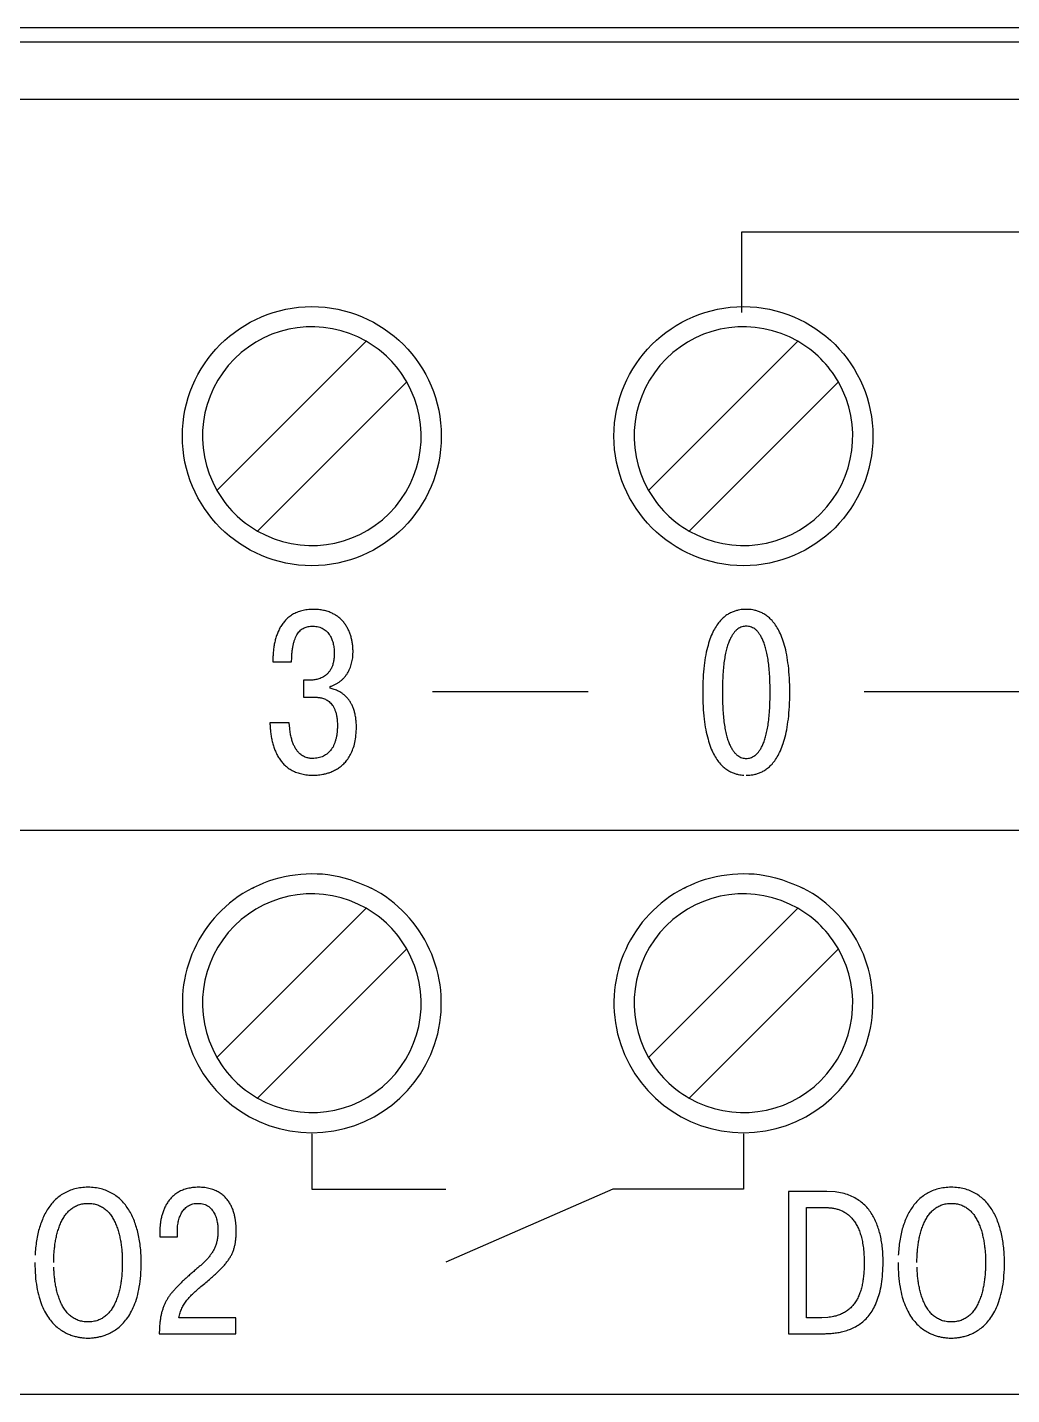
# Model space of a CAD drawing. Header units: millimetres. Extents: x 3520 to 8864, y 403 to 1747.
# Drawn here: x 7195.84 to 7212.94, y 1162.45 to 1186.2 of the extents above; entities that cross this region are included whole.
import ezdxf

# ---------------------------------------------------------------- set-up
doc = ezdxf.new("R2010")
doc.units = ezdxf.units.MM

msp = doc.modelspace()

# ---------------------------------------------------------------- linework, layer by layer
for p, q in [((7165.934, 1186.203, 1518.358), (7230.634, 1186.203, 1518.358)), ((7130.534, 1185.952, 1518.358), (7233.534, 1185.952, 1518.358)), ((7234.534, 1184.952, 1518.358), (7129.534, 1184.952, 1518.358)), ((7208.254, 1181.252, 1518.358), (7208.255, 1182.652, 1518.358)), ((7208.255, 1182.652, 1518.358), (7223.287, 1182.652, 1518.358)), ((7201.727, 1180.752, 1518.358), (7199.134, 1178.16, 1518.358)), ((7209.227, 1180.752, 1518.358), (7206.634, 1178.16, 1518.358)), ((7199.841, 1177.452, 1518.358), (7202.434, 1180.045, 1518.358)), ((7207.341, 1177.452, 1518.358), (7209.934, 1180.045, 1518.358)), ((7200.108, 1175.257, 1518.358), (7200.107, 1175.184, 1518.358)), ((7200.107, 1175.184, 1518.358), (7200.433, 1175.184, 1518.358)), ((7200.638, 1174.862, 1518.358), (7200.638, 1174.567, 1518.358)), ((7200.72, 1174.862, 1518.358), (7200.638, 1174.862, 1518.358)), ((7200.742, 1174.862, 1518.358), (7200.72, 1174.862, 1518.358)), ((7201.1, 1174.722, 1518.358), (7201.1, 1174.753, 1518.358)), ((7200.638, 1174.567, 1518.358), (7200.832, 1174.567, 1518.358)), ((7201.136, 1174.714, 1518.358), (7201.1, 1174.722, 1518.358)), ((7202.879, 1174.668, 1518.358), (7205.588, 1174.668, 1518.358)), ((7210.379, 1174.668, 1518.358), (7213.088, 1174.668, 1518.358)), ((7200.39, 1174.121, 1518.358), (7200.056, 1174.121, 1518.358)), ((7200.399, 1174.021, 1518.358), (7200.39, 1174.121, 1518.358)), ((7234.534, 1172.252, 1518.358), (7147.034, 1172.252, 1518.358)), ((7201.727, 1170.902, 1518.358), (7199.134, 1168.31, 1518.358)), ((7209.227, 1170.902, 1518.358), (7206.634, 1168.31, 1518.358)), ((7199.841, 1167.602, 1518.358), (7202.434, 1170.195, 1518.358)), ((7207.341, 1167.602, 1518.358), (7209.934, 1170.195, 1518.358)), ((7200.784, 1166.982, 1518.358), (7200.784, 1166.024, 1518.358)), ((7208.284, 1166.982, 1518.358), (7208.284, 1166.024, 1518.358)), ((7200.784, 1166.024, 1518.358), (7203.112, 1166.024, 1518.358)), ((7206.012, 1166.024, 1518.358), (7203.112, 1164.755, 1518.358)), ((7208.284, 1166.024, 1518.358), (7206.012, 1166.024, 1518.358)), ((7209.066, 1165.98, 1518.358), (7209.066, 1163.51, 1518.358)), ((7209.733, 1165.98, 1518.358), (7209.066, 1165.98, 1518.358)), ((7209.875, 1165.973, 1518.358), (7209.733, 1165.98, 1518.358)), ((7209.38, 1163.789, 1518.358), (7209.38, 1165.701, 1518.358)), ((7209.38, 1165.701, 1518.358), (7209.722, 1165.701, 1518.358)), ((7198.142, 1165.324, 1518.358), (7198.14, 1165.267, 1518.358)), ((7198.14, 1165.267, 1518.358), (7198.14, 1165.193, 1518.358)), ((7198.447, 1165.193, 1518.358), (7198.447, 1165.299, 1518.358)), ((7198.14, 1165.193, 1518.358), (7198.447, 1165.193, 1518.358)), ((7198.136, 1163.596, 1518.358), (7198.133, 1163.51, 1518.358)), ((7199.463, 1163.789, 1518.358), (7198.472, 1163.789, 1518.358)), ((7199.463, 1163.51, 1518.358), (7199.463, 1163.789, 1518.358)), ((7209.648, 1163.789, 1518.358), (7209.38, 1163.789, 1518.358)), ((7209.752, 1163.794, 1518.358), (7209.648, 1163.789, 1518.358)), ((7198.133, 1163.51, 1518.358), (7199.463, 1163.51, 1518.358)), ((7209.066, 1163.51, 1518.358), (7209.641, 1163.51, 1518.358)), ((7234.534, 1162.452, 1518.358), (7129.534, 1162.452, 1518.358))]:
    msp.add_line(p, q)
for centre in [(7200.784, 1179.102, 1518.358), (7208.284, 1179.102, 1518.358)]:
    msp.add_circle(centre, 2.25)
for centre, radius, start, end in [((7200.784, 1179.102, 1518.358), 1.9, 60.2575, 209.7425), ((7208.284, 1179.102, 1518.358), 1.9, 60.2575, 209.7425), ((7200.784, 1179.102, 1518.358), 1.9, 29.7425, 60.2575), ((7208.284, 1179.102, 1518.358), 1.9, 29.7425, 60.2575), ((7200.784, 1179.102, 1518.358), 1.9, 240.2575, 29.7425), ((7208.284, 1179.102, 1518.358), 1.9, 240.2575, 29.7425), ((7200.784, 1179.102, 1518.358), 1.9, 209.7425, 240.2575), ((7208.284, 1179.102, 1518.358), 1.9, 209.7425, 240.2575), ((7200.784, 1169.252, 1518.358), 2.25, 117.266, 62.734), ((7208.284, 1169.252, 1518.358), 2.25, 117.266, 62.734), ((7200.784, 1169.252, 1518.358), 1.9, 60.2575, 209.7425), ((7208.284, 1169.252, 1518.358), 1.9, 60.2575, 209.7425), ((7200.784, 1169.252, 1518.358), 1.9, 29.7425, 60.2575), ((7208.284, 1169.252, 1518.358), 1.9, 29.7425, 60.2575), ((7200.784, 1169.252, 1518.358), 1.9, 240.2575, 29.7425), ((7208.284, 1169.252, 1518.358), 1.9, 240.2575, 29.7425), ((7200.784, 1169.252, 1518.358), 1.9, 209.7425, 240.2575), ((7208.284, 1169.252, 1518.358), 1.9, 209.7425, 240.2575)]:
    msp.add_arc(centre, radius, start, end)
for points in [[(7201.1, 1174.753, 1518.358), (7201.15, 1174.77, 1518.358), (7201.195, 1174.791, 1518.358), (7201.238, 1174.815, 1518.358), (7201.277, 1174.843, 1518.358), (7201.313, 1174.874, 1518.358), (7201.346, 1174.908, 1518.358), (7201.376, 1174.944, 1518.358), (7201.402, 1174.983, 1518.358), (7201.425, 1175.024, 1518.358), (7201.445, 1175.067, 1518.358), (7201.462, 1175.111, 1518.358), (7201.476, 1175.157, 1518.358), (7201.486, 1175.204, 1518.358), (7201.494, 1175.251, 1518.358), (7201.498, 1175.299, 1518.358), (7201.5, 1175.347, 1518.358), (7201.498, 1175.415, 1518.358), (7201.492, 1175.483, 1518.358), (7201.481, 1175.55, 1518.358), (7201.465, 1175.616, 1518.358), (7201.444, 1175.68, 1518.358), (7201.418, 1175.741, 1518.358), (7201.386, 1175.8, 1518.358), (7201.348, 1175.855, 1518.358), (7201.305, 1175.906, 1518.358), (7201.255, 1175.952, 1518.358), (7201.198, 1175.992, 1518.358), (7201.135, 1176.026, 1518.358), (7201.065, 1176.054, 1518.358), (7200.987, 1176.075, 1518.358), (7200.902, 1176.088, 1518.358), (7200.809, 1176.092, 1518.358), (7200.704, 1176.086, 1518.358), (7200.61, 1176.069, 1518.358), (7200.525, 1176.041, 1518.358), (7200.45, 1176.004, 1518.358), (7200.384, 1175.958, 1518.358), (7200.327, 1175.905, 1518.358), (7200.278, 1175.846, 1518.358), (7200.235, 1175.781, 1518.358), (7200.201, 1175.711, 1518.358), (7200.172, 1175.638, 1518.358), (7200.149, 1175.563, 1518.358), (7200.132, 1175.486, 1518.358), (7200.12, 1175.409, 1518.358), (7200.112, 1175.332, 1518.358), (7200.108, 1175.257, 1518.358)], [(7208.332, 1173.212, 1518.358), (7208.372, 1173.213, 1518.358), (7208.419, 1173.216, 1518.358), (7208.472, 1173.225, 1518.358), (7208.529, 1173.24, 1518.358), (7208.591, 1173.264, 1518.358), (7208.654, 1173.298, 1518.358), (7208.718, 1173.345, 1518.358), (7208.781, 1173.406, 1518.358), (7208.842, 1173.484, 1518.358), (7208.899, 1173.581, 1518.358), (7208.951, 1173.697, 1518.358), (7208.997, 1173.836, 1518.358), (7209.035, 1173.999, 1518.358), (7209.064, 1174.188, 1518.358), (7209.083, 1174.405, 1518.358), (7209.089, 1174.652, 1518.358), (7209.083, 1174.899, 1518.358), (7209.064, 1175.117, 1518.358), (7209.035, 1175.306, 1518.358), (7208.997, 1175.468, 1518.358), (7208.951, 1175.607, 1518.358), (7208.899, 1175.724, 1518.358), (7208.842, 1175.82, 1518.358), (7208.781, 1175.897, 1518.358), (7208.718, 1175.959, 1518.358), (7208.654, 1176.006, 1518.358), (7208.591, 1176.04, 1518.358), (7208.529, 1176.064, 1518.358), (7208.472, 1176.079, 1518.358), (7208.419, 1176.088, 1518.358), (7208.372, 1176.091, 1518.358), (7208.332, 1176.092, 1518.358), (7208.293, 1176.091, 1518.358), (7208.247, 1176.088, 1518.358), (7208.194, 1176.079, 1518.358), (7208.136, 1176.064, 1518.358), (7208.075, 1176.04, 1518.358), (7208.011, 1176.006, 1518.358), (7207.947, 1175.959, 1518.358), (7207.884, 1175.897, 1518.358), (7207.824, 1175.82, 1518.358), (7207.766, 1175.724, 1518.358), (7207.714, 1175.607, 1518.358), (7207.668, 1175.468, 1518.358), (7207.63, 1175.306, 1518.358), (7207.601, 1175.117, 1518.358), (7207.582, 1174.899, 1518.358), (7207.576, 1174.652, 1518.358), (7207.582, 1174.405, 1518.358), (7207.601, 1174.188, 1518.358), (7207.63, 1173.999, 1518.358), (7207.668, 1173.836, 1518.358), (7207.714, 1173.697, 1518.358), (7207.766, 1173.581, 1518.358), (7207.824, 1173.484, 1518.358), (7207.884, 1173.406, 1518.358), (7207.947, 1173.345, 1518.358), (7208.011, 1173.298, 1518.358), (7208.075, 1173.264, 1518.358), (7208.136, 1173.24, 1518.358), (7208.194, 1173.225, 1518.358), (7208.247, 1173.216, 1518.358), (7208.293, 1173.213, 1518.358)], [(7200.433, 1175.184, 1518.358), (7200.435, 1175.268, 1518.358), (7200.441, 1175.344, 1518.358), (7200.449, 1175.414, 1518.358), (7200.46, 1175.477, 1518.358), (7200.475, 1175.534, 1518.358), (7200.492, 1175.584, 1518.358), (7200.512, 1175.628, 1518.358), (7200.534, 1175.667, 1518.358), (7200.56, 1175.7, 1518.358), (7200.587, 1175.729, 1518.358), (7200.617, 1175.752, 1518.358), (7200.65, 1175.77, 1518.358), (7200.684, 1175.784, 1518.358), (7200.721, 1175.794, 1518.358), (7200.76, 1175.799, 1518.358), (7200.801, 1175.801, 1518.358), (7200.854, 1175.798, 1518.358), (7200.901, 1175.789, 1518.358), (7200.944, 1175.775, 1518.358), (7200.983, 1175.756, 1518.358), (7201.017, 1175.733, 1518.358), (7201.047, 1175.706, 1518.358), (7201.074, 1175.675, 1518.358), (7201.097, 1175.642, 1518.358), (7201.117, 1175.606, 1518.358), (7201.133, 1175.569, 1518.358), (7201.146, 1175.53, 1518.358), (7201.157, 1175.49, 1518.358), (7201.165, 1175.45, 1518.358), (7201.17, 1175.41, 1518.358), (7201.173, 1175.37, 1518.358), (7201.174, 1175.331, 1518.358), (7201.17, 1175.249, 1518.358), (7201.159, 1175.178, 1518.358), (7201.141, 1175.115, 1518.358), (7201.117, 1175.062, 1518.358), (7201.089, 1175.016, 1518.358), (7201.057, 1174.978, 1518.358), (7201.022, 1174.947, 1518.358), (7200.985, 1174.922, 1518.358), (7200.947, 1174.902, 1518.358), (7200.908, 1174.888, 1518.358), (7200.87, 1174.877, 1518.358), (7200.834, 1174.87, 1518.358), (7200.8, 1174.865, 1518.358), (7200.769, 1174.863, 1518.358), (7200.742, 1174.862, 1518.358)], [(7208.332, 1173.504, 1518.358), (7208.295, 1173.506, 1518.358), (7208.258, 1173.515, 1518.358), (7208.221, 1173.53, 1518.358), (7208.184, 1173.553, 1518.358), (7208.149, 1173.583, 1518.358), (7208.114, 1173.623, 1518.358), (7208.082, 1173.671, 1518.358), (7208.051, 1173.73, 1518.358), (7208.022, 1173.8, 1518.358), (7207.997, 1173.881, 1518.358), (7207.974, 1173.975, 1518.358), (7207.954, 1174.082, 1518.358), (7207.939, 1174.202, 1518.358), (7207.927, 1174.337, 1518.358), (7207.92, 1174.487, 1518.358), (7207.917, 1174.652, 1518.358), (7207.92, 1174.818, 1518.358), (7207.927, 1174.968, 1518.358), (7207.939, 1175.103, 1518.358), (7207.954, 1175.223, 1518.358), (7207.974, 1175.33, 1518.358), (7207.997, 1175.423, 1518.358), (7208.022, 1175.505, 1518.358), (7208.051, 1175.574, 1518.358), (7208.082, 1175.633, 1518.358), (7208.114, 1175.682, 1518.358), (7208.149, 1175.721, 1518.358), (7208.184, 1175.752, 1518.358), (7208.221, 1175.774, 1518.358), (7208.258, 1175.79, 1518.358), (7208.295, 1175.798, 1518.358), (7208.332, 1175.801, 1518.358), (7208.37, 1175.798, 1518.358), (7208.407, 1175.79, 1518.358), (7208.444, 1175.774, 1518.358), (7208.481, 1175.752, 1518.358), (7208.517, 1175.721, 1518.358), (7208.551, 1175.682, 1518.358), (7208.584, 1175.633, 1518.358), (7208.614, 1175.574, 1518.358), (7208.643, 1175.505, 1518.358), (7208.669, 1175.423, 1518.358), (7208.691, 1175.33, 1518.358), (7208.711, 1175.223, 1518.358), (7208.727, 1175.103, 1518.358), (7208.738, 1174.968, 1518.358), (7208.745, 1174.818, 1518.358), (7208.748, 1174.652, 1518.358), (7208.745, 1174.487, 1518.358), (7208.738, 1174.337, 1518.358), (7208.727, 1174.202, 1518.358), (7208.711, 1174.082, 1518.358), (7208.691, 1173.975, 1518.358), (7208.669, 1173.881, 1518.358), (7208.643, 1173.8, 1518.358), (7208.614, 1173.73, 1518.358), (7208.584, 1173.671, 1518.358), (7208.551, 1173.623, 1518.358), (7208.517, 1173.583, 1518.358), (7208.481, 1173.553, 1518.358), (7208.444, 1173.53, 1518.358), (7208.407, 1173.515, 1518.358), (7208.37, 1173.506, 1518.358), (7208.332, 1173.504, 1518.358)], [(7200.056, 1174.121, 1518.358), (7200.06, 1174.04, 1518.358), (7200.068, 1173.959, 1518.358), (7200.079, 1173.878, 1518.358), (7200.096, 1173.799, 1518.358), (7200.117, 1173.721, 1518.358), (7200.143, 1173.646, 1518.358), (7200.176, 1173.574, 1518.358), (7200.215, 1173.506, 1518.358), (7200.261, 1173.444, 1518.358), (7200.314, 1173.387, 1518.358), (7200.375, 1173.337, 1518.358), (7200.444, 1173.294, 1518.358), (7200.522, 1173.259, 1518.358), (7200.61, 1173.234, 1518.358), (7200.706, 1173.217, 1518.358), (7200.813, 1173.212, 1518.358), (7200.84, 1173.212, 1518.358), (7200.878, 1173.214, 1518.358), (7200.924, 1173.219, 1518.358), (7200.977, 1173.228, 1518.358), (7201.036, 1173.242, 1518.358), (7201.098, 1173.261, 1518.358), (7201.163, 1173.289, 1518.358), (7201.228, 1173.324, 1518.358), (7201.292, 1173.369, 1518.358), (7201.352, 1173.425, 1518.358), (7201.408, 1173.493, 1518.358), (7201.458, 1173.574, 1518.358), (7201.499, 1173.669, 1518.358), (7201.531, 1173.78, 1518.358), (7201.551, 1173.906, 1518.358), (7201.558, 1174.051, 1518.358), (7201.555, 1174.137, 1518.358), (7201.546, 1174.216, 1518.358), (7201.532, 1174.289, 1518.358), (7201.513, 1174.354, 1518.358), (7201.49, 1174.413, 1518.358), (7201.462, 1174.466, 1518.358), (7201.432, 1174.513, 1518.358), (7201.399, 1174.554, 1518.358), (7201.364, 1174.59, 1518.358), (7201.327, 1174.621, 1518.358), (7201.289, 1174.648, 1518.358), (7201.25, 1174.67, 1518.358), (7201.212, 1174.689, 1518.358), (7201.174, 1174.703, 1518.358), (7201.136, 1174.714, 1518.358)], [(7200.832, 1174.567, 1518.358), (7200.86, 1174.566, 1518.358), (7200.89, 1174.564, 1518.358), (7200.921, 1174.56, 1518.358), (7200.953, 1174.554, 1518.358), (7200.986, 1174.544, 1518.358), (7201.019, 1174.531, 1518.358), (7201.052, 1174.514, 1518.358), (7201.083, 1174.491, 1518.358), (7201.113, 1174.464, 1518.358), (7201.14, 1174.431, 1518.358), (7201.165, 1174.391, 1518.358), (7201.186, 1174.344, 1518.358), (7201.204, 1174.29, 1518.358), (7201.217, 1174.228, 1518.358), (7201.225, 1174.158, 1518.358), (7201.228, 1174.078, 1518.358), (7201.227, 1174.013, 1518.358), (7201.222, 1173.951, 1518.358), (7201.213, 1173.893, 1518.358), (7201.201, 1173.838, 1518.358), (7201.186, 1173.787, 1518.358), (7201.168, 1173.739, 1518.358), (7201.146, 1173.696, 1518.358), (7201.12, 1173.657, 1518.358), (7201.092, 1173.622, 1518.358), (7201.059, 1173.591, 1518.358), (7201.024, 1173.565, 1518.358), (7200.984, 1173.543, 1518.358), (7200.942, 1173.526, 1518.358), (7200.896, 1173.514, 1518.358), (7200.847, 1173.506, 1518.358), (7200.794, 1173.504, 1518.358), (7200.77, 1173.504, 1518.358), (7200.744, 1173.507, 1518.358), (7200.716, 1173.512, 1518.358), (7200.686, 1173.521, 1518.358), (7200.655, 1173.533, 1518.358), (7200.623, 1173.551, 1518.358), (7200.591, 1173.573, 1518.358), (7200.56, 1173.601, 1518.358), (7200.53, 1173.636, 1518.358), (7200.501, 1173.678, 1518.358), (7200.474, 1173.728, 1518.358), (7200.45, 1173.787, 1518.358), (7200.429, 1173.855, 1518.358), (7200.412, 1173.933, 1518.358), (7200.399, 1174.021, 1518.358)], [(7195.971, 1164.745, 1518.358), (7195.98, 1164.519, 1518.358), (7196.005, 1164.32, 1518.358), (7196.044, 1164.148, 1518.358), (7196.095, 1163.999, 1518.358), (7196.156, 1163.872, 1518.358), (7196.224, 1163.766, 1518.358), (7196.299, 1163.679, 1518.358), (7196.378, 1163.609, 1518.358), (7196.458, 1163.554, 1518.358), (7196.538, 1163.511, 1518.358), (7196.615, 1163.481, 1518.358), (7196.688, 1163.46, 1518.358), (7196.755, 1163.447, 1518.358), (7196.813, 1163.439, 1518.358), (7196.86, 1163.436, 1518.358), (7196.895, 1163.436, 1518.358), (7196.93, 1163.436, 1518.358), (7196.977, 1163.439, 1518.358), (7197.036, 1163.447, 1518.358), (7197.102, 1163.46, 1518.358), (7197.175, 1163.481, 1518.358), (7197.253, 1163.511, 1518.358), (7197.333, 1163.554, 1518.358), (7197.413, 1163.609, 1518.358), (7197.491, 1163.679, 1518.358), (7197.566, 1163.766, 1518.358), (7197.635, 1163.872, 1518.358), (7197.696, 1163.999, 1518.358), (7197.747, 1164.148, 1518.358), (7197.786, 1164.32, 1518.358), (7197.811, 1164.519, 1518.358), (7197.819, 1164.745, 1518.358), (7197.816, 1164.875, 1518.358), (7197.807, 1165.002, 1518.358), (7197.79, 1165.126, 1518.358), (7197.767, 1165.244, 1518.358), (7197.737, 1165.358, 1518.358), (7197.7, 1165.466, 1518.358), (7197.656, 1165.568, 1518.358), (7197.603, 1165.662, 1518.358), (7197.544, 1165.747, 1518.358), (7197.476, 1165.824, 1518.358), (7197.4, 1165.891, 1518.358), (7197.316, 1165.948, 1518.358), (7197.224, 1165.993, 1518.358), (7197.123, 1166.026, 1518.358), (7197.014, 1166.047, 1518.358), (7196.895, 1166.054, 1518.358), (7196.777, 1166.047, 1518.358), (7196.667, 1166.026, 1518.358), (7196.566, 1165.993, 1518.358), (7196.474, 1165.948, 1518.358), (7196.39, 1165.891, 1518.358), (7196.314, 1165.824, 1518.358), (7196.247, 1165.747, 1518.358), (7196.187, 1165.662, 1518.358), (7196.135, 1165.568, 1518.358), (7196.091, 1165.466, 1518.358), (7196.053, 1165.358, 1518.358), (7196.023, 1165.244, 1518.358), (7196, 1165.126, 1518.358), (7195.984, 1165.002, 1518.358), (7195.974, 1164.875, 1518.358)], [(7198.472, 1163.789, 1518.358), (7198.482, 1163.833, 1518.358), (7198.494, 1163.874, 1518.358), (7198.509, 1163.914, 1518.358), (7198.526, 1163.952, 1518.358), (7198.545, 1163.989, 1518.358), (7198.566, 1164.024, 1518.358), (7198.588, 1164.058, 1518.358), (7198.613, 1164.091, 1518.358), (7198.639, 1164.123, 1518.358), (7198.666, 1164.154, 1518.358), (7198.695, 1164.184, 1518.358), (7198.725, 1164.214, 1518.358), (7198.757, 1164.243, 1518.358), (7198.789, 1164.272, 1518.358), (7198.822, 1164.301, 1518.358), (7198.856, 1164.329, 1518.358), (7198.944, 1164.402, 1518.358), (7199.023, 1164.47, 1518.358), (7199.094, 1164.533, 1518.358), (7199.158, 1164.593, 1518.358), (7199.215, 1164.65, 1518.358), (7199.265, 1164.704, 1518.358), (7199.308, 1164.757, 1518.358), (7199.346, 1164.81, 1518.358), (7199.378, 1164.863, 1518.358), (7199.405, 1164.916, 1518.358), (7199.426, 1164.972, 1518.358), (7199.443, 1165.03, 1518.358), (7199.455, 1165.092, 1518.358), (7199.464, 1165.158, 1518.358), (7199.469, 1165.229, 1518.358), (7199.47, 1165.306, 1518.358), (7199.47, 1165.346, 1518.358), (7199.467, 1165.393, 1518.358), (7199.462, 1165.446, 1518.358), (7199.454, 1165.503, 1518.358), (7199.442, 1165.564, 1518.358), (7199.425, 1165.627, 1518.358), (7199.402, 1165.69, 1518.358), (7199.372, 1165.752, 1518.358), (7199.336, 1165.811, 1518.358), (7199.292, 1165.868, 1518.358), (7199.238, 1165.919, 1518.358), (7199.176, 1165.964, 1518.358), (7199.103, 1166.001, 1518.358), (7199.019, 1166.03, 1518.358), (7198.923, 1166.048, 1518.358), (7198.814, 1166.054, 1518.358), (7198.713, 1166.048, 1518.358), (7198.622, 1166.032, 1518.358), (7198.541, 1166.006, 1518.358), (7198.469, 1165.972, 1518.358), (7198.406, 1165.93, 1518.358), (7198.351, 1165.881, 1518.358), (7198.304, 1165.828, 1518.358), (7198.264, 1165.769, 1518.358), (7198.231, 1165.708, 1518.358), (7198.204, 1165.644, 1518.358), (7198.182, 1165.578, 1518.358), (7198.166, 1165.512, 1518.358), (7198.154, 1165.447, 1518.358), (7198.146, 1165.384, 1518.358), (7198.142, 1165.324, 1518.358)], [(7209.641, 1163.51, 1518.358), (7209.724, 1163.512, 1518.358), (7209.811, 1163.517, 1518.358), (7209.9, 1163.527, 1518.358), (7209.99, 1163.543, 1518.358), (7210.08, 1163.568, 1518.358), (7210.168, 1163.601, 1518.358), (7210.255, 1163.645, 1518.358), (7210.337, 1163.701, 1518.358), (7210.414, 1163.771, 1518.358), (7210.485, 1163.856, 1518.358), (7210.549, 1163.956, 1518.358), (7210.603, 1164.075, 1518.358), (7210.648, 1164.212, 1518.358), (7210.682, 1164.37, 1518.358), (7210.703, 1164.55, 1518.358), (7210.71, 1164.752, 1518.358), (7210.708, 1164.862, 1518.358), (7210.701, 1164.971, 1518.358), (7210.688, 1165.081, 1518.358), (7210.669, 1165.188, 1518.358), (7210.643, 1165.294, 1518.358), (7210.61, 1165.395, 1518.358), (7210.569, 1165.492, 1518.358), (7210.519, 1165.583, 1518.358), (7210.46, 1165.668, 1518.358), (7210.391, 1165.744, 1518.358), (7210.311, 1165.812, 1518.358), (7210.22, 1165.869, 1518.358), (7210.118, 1165.916, 1518.358), (7210.003, 1165.951, 1518.358), (7209.875, 1165.973, 1518.358)], [(7210.971, 1164.745, 1518.358), (7210.98, 1164.519, 1518.358), (7211.005, 1164.32, 1518.358), (7211.044, 1164.148, 1518.358), (7211.095, 1163.999, 1518.358), (7211.156, 1163.872, 1518.358), (7211.224, 1163.766, 1518.358), (7211.299, 1163.679, 1518.358), (7211.378, 1163.609, 1518.358), (7211.458, 1163.554, 1518.358), (7211.538, 1163.511, 1518.358), (7211.615, 1163.481, 1518.358), (7211.688, 1163.46, 1518.358), (7211.755, 1163.447, 1518.358), (7211.813, 1163.439, 1518.358), (7211.86, 1163.436, 1518.358), (7211.895, 1163.436, 1518.358), (7211.93, 1163.436, 1518.358), (7211.977, 1163.439, 1518.358), (7212.036, 1163.447, 1518.358), (7212.102, 1163.46, 1518.358), (7212.175, 1163.481, 1518.358), (7212.253, 1163.511, 1518.358), (7212.333, 1163.554, 1518.358), (7212.413, 1163.609, 1518.358), (7212.491, 1163.679, 1518.358), (7212.566, 1163.766, 1518.358), (7212.635, 1163.872, 1518.358), (7212.696, 1163.999, 1518.358), (7212.747, 1164.148, 1518.358), (7212.786, 1164.32, 1518.358), (7212.811, 1164.519, 1518.358), (7212.819, 1164.745, 1518.358), (7212.816, 1164.875, 1518.358), (7212.807, 1165.002, 1518.358), (7212.79, 1165.126, 1518.358), (7212.767, 1165.244, 1518.358), (7212.737, 1165.358, 1518.358), (7212.7, 1165.466, 1518.358), (7212.656, 1165.568, 1518.358), (7212.603, 1165.662, 1518.358), (7212.544, 1165.747, 1518.358), (7212.476, 1165.824, 1518.358), (7212.4, 1165.891, 1518.358), (7212.316, 1165.948, 1518.358), (7212.224, 1165.993, 1518.358), (7212.123, 1166.026, 1518.358), (7212.014, 1166.047, 1518.358), (7211.895, 1166.054, 1518.358), (7211.777, 1166.047, 1518.358), (7211.667, 1166.026, 1518.358), (7211.566, 1165.993, 1518.358), (7211.474, 1165.948, 1518.358), (7211.39, 1165.891, 1518.358), (7211.314, 1165.824, 1518.358), (7211.247, 1165.747, 1518.358), (7211.187, 1165.662, 1518.358), (7211.135, 1165.568, 1518.358), (7211.091, 1165.466, 1518.358), (7211.053, 1165.358, 1518.358), (7211.023, 1165.244, 1518.358), (7211, 1165.126, 1518.358), (7210.984, 1165.002, 1518.358), (7210.974, 1164.875, 1518.358)], [(7196.299, 1164.745, 1518.358), (7196.3, 1164.828, 1518.358), (7196.305, 1164.913, 1518.358), (7196.313, 1165, 1518.358), (7196.324, 1165.088, 1518.358), (7196.34, 1165.175, 1518.358), (7196.36, 1165.26, 1518.358), (7196.386, 1165.343, 1518.358), (7196.416, 1165.422, 1518.358), (7196.452, 1165.495, 1518.358), (7196.494, 1165.563, 1518.358), (7196.543, 1165.623, 1518.358), (7196.598, 1165.675, 1518.358), (7196.661, 1165.717, 1518.358), (7196.731, 1165.749, 1518.358), (7196.809, 1165.769, 1518.358), (7196.895, 1165.775, 1518.358), (7196.982, 1165.769, 1518.358), (7197.06, 1165.749, 1518.358), (7197.13, 1165.717, 1518.358), (7197.192, 1165.675, 1518.358), (7197.248, 1165.623, 1518.358), (7197.296, 1165.563, 1518.358), (7197.338, 1165.495, 1518.358), (7197.374, 1165.422, 1518.358), (7197.405, 1165.343, 1518.358), (7197.43, 1165.26, 1518.358), (7197.45, 1165.175, 1518.358), (7197.466, 1165.088, 1518.358), (7197.478, 1165, 1518.358), (7197.486, 1164.913, 1518.358), (7197.49, 1164.828, 1518.358), (7197.491, 1164.745, 1518.358), (7197.49, 1164.669, 1518.358), (7197.486, 1164.589, 1518.358), (7197.48, 1164.505, 1518.358), (7197.469, 1164.419, 1518.358), (7197.455, 1164.333, 1518.358), (7197.436, 1164.247, 1518.358), (7197.412, 1164.164, 1518.358), (7197.382, 1164.083, 1518.358), (7197.347, 1164.008, 1518.358), (7197.306, 1163.938, 1518.358), (7197.257, 1163.875, 1518.358), (7197.201, 1163.821, 1518.358), (7197.138, 1163.777, 1518.358), (7197.066, 1163.743, 1518.358), (7196.985, 1163.722, 1518.358), (7196.895, 1163.715, 1518.358), (7196.805, 1163.722, 1518.358), (7196.725, 1163.743, 1518.358), (7196.653, 1163.777, 1518.358), (7196.589, 1163.821, 1518.358), (7196.533, 1163.875, 1518.358), (7196.485, 1163.938, 1518.358), (7196.443, 1164.008, 1518.358), (7196.408, 1164.083, 1518.358), (7196.379, 1164.164, 1518.358), (7196.355, 1164.247, 1518.358), (7196.336, 1164.333, 1518.358), (7196.321, 1164.419, 1518.358), (7196.311, 1164.505, 1518.358), (7196.304, 1164.589, 1518.358), (7196.3, 1164.669, 1518.358)], [(7198.447, 1165.299, 1518.358), (7198.449, 1165.343, 1518.358), (7198.452, 1165.387, 1518.358), (7198.459, 1165.431, 1518.358), (7198.468, 1165.473, 1518.358), (7198.48, 1165.515, 1518.358), (7198.494, 1165.554, 1518.358), (7198.511, 1165.591, 1518.358), (7198.531, 1165.626, 1518.358), (7198.555, 1165.658, 1518.358), (7198.581, 1165.687, 1518.358), (7198.61, 1165.713, 1518.358), (7198.642, 1165.734, 1518.358), (7198.678, 1165.752, 1518.358), (7198.716, 1165.765, 1518.358), (7198.758, 1165.773, 1518.358), (7198.803, 1165.775, 1518.358), (7198.86, 1165.771, 1518.358), (7198.91, 1165.76, 1518.358), (7198.954, 1165.743, 1518.358), (7198.992, 1165.719, 1518.358), (7199.025, 1165.691, 1518.358), (7199.054, 1165.659, 1518.358), (7199.078, 1165.624, 1518.358), (7199.097, 1165.587, 1518.358), (7199.113, 1165.548, 1518.358), (7199.126, 1165.508, 1518.358), (7199.136, 1165.469, 1518.358), (7199.143, 1165.43, 1518.358), (7199.148, 1165.394, 1518.358), (7199.151, 1165.359, 1518.358), (7199.152, 1165.329, 1518.358), (7199.153, 1165.303, 1518.358), (7199.15, 1165.222, 1518.358), (7199.14, 1165.149, 1518.358), (7199.125, 1165.082, 1518.358), (7199.104, 1165.021, 1518.358), (7199.077, 1164.964, 1518.358), (7199.046, 1164.911, 1518.358), (7199.01, 1164.861, 1518.358), (7198.97, 1164.813, 1518.358), (7198.926, 1164.767, 1518.358), (7198.879, 1164.721, 1518.358), (7198.828, 1164.676, 1518.358), (7198.775, 1164.63, 1518.358), (7198.719, 1164.582, 1518.358), (7198.661, 1164.531, 1518.358), (7198.601, 1164.478, 1518.358), (7198.539, 1164.421, 1518.358), (7198.49, 1164.373, 1518.358), (7198.444, 1164.326, 1518.358), (7198.401, 1164.28, 1518.358), (7198.361, 1164.235, 1518.358), (7198.325, 1164.189, 1518.358), (7198.292, 1164.143, 1518.358), (7198.262, 1164.095, 1518.358), (7198.236, 1164.045, 1518.358), (7198.212, 1163.993, 1518.358), (7198.192, 1163.937, 1518.358), (7198.174, 1163.879, 1518.358), (7198.16, 1163.815, 1518.358), (7198.149, 1163.748, 1518.358), (7198.141, 1163.675, 1518.358), (7198.136, 1163.596, 1518.358)], [(7209.722, 1165.701, 1518.358), (7209.786, 1165.699, 1518.358), (7209.849, 1165.691, 1518.358), (7209.91, 1165.677, 1518.358), (7209.97, 1165.657, 1518.358), (7210.027, 1165.63, 1518.358), (7210.081, 1165.595, 1518.358), (7210.133, 1165.553, 1518.358), (7210.18, 1165.502, 1518.358), (7210.224, 1165.443, 1518.358), (7210.263, 1165.375, 1518.358), (7210.298, 1165.297, 1518.358), (7210.327, 1165.209, 1518.358), (7210.35, 1165.11, 1518.358), (7210.368, 1165, 1518.358), (7210.378, 1164.879, 1518.358), (7210.382, 1164.745, 1518.358), (7210.38, 1164.645, 1518.358), (7210.374, 1164.548, 1518.358), (7210.364, 1164.455, 1518.358), (7210.349, 1164.367, 1518.358), (7210.328, 1164.283, 1518.358), (7210.302, 1164.204, 1518.358), (7210.27, 1164.131, 1518.358), (7210.232, 1164.063, 1518.358), (7210.187, 1164.003, 1518.358), (7210.135, 1163.949, 1518.358), (7210.075, 1163.902, 1518.358), (7210.007, 1163.862, 1518.358), (7209.931, 1163.831, 1518.358), (7209.846, 1163.808, 1518.358), (7209.752, 1163.794, 1518.358)], [(7211.299, 1164.745, 1518.358), (7211.3, 1164.828, 1518.358), (7211.305, 1164.913, 1518.358), (7211.313, 1165, 1518.358), (7211.324, 1165.088, 1518.358), (7211.34, 1165.175, 1518.358), (7211.36, 1165.26, 1518.358), (7211.386, 1165.343, 1518.358), (7211.416, 1165.422, 1518.358), (7211.452, 1165.495, 1518.358), (7211.494, 1165.563, 1518.358), (7211.543, 1165.623, 1518.358), (7211.598, 1165.675, 1518.358), (7211.661, 1165.717, 1518.358), (7211.731, 1165.749, 1518.358), (7211.809, 1165.769, 1518.358), (7211.895, 1165.775, 1518.358), (7211.982, 1165.769, 1518.358), (7212.06, 1165.749, 1518.358), (7212.13, 1165.717, 1518.358), (7212.192, 1165.675, 1518.358), (7212.248, 1165.623, 1518.358), (7212.296, 1165.563, 1518.358), (7212.338, 1165.495, 1518.358), (7212.374, 1165.422, 1518.358), (7212.405, 1165.343, 1518.358), (7212.43, 1165.26, 1518.358), (7212.45, 1165.175, 1518.358), (7212.466, 1165.088, 1518.358), (7212.478, 1165, 1518.358), (7212.486, 1164.913, 1518.358), (7212.49, 1164.828, 1518.358), (7212.491, 1164.745, 1518.358), (7212.49, 1164.669, 1518.358), (7212.486, 1164.589, 1518.358), (7212.48, 1164.505, 1518.358), (7212.469, 1164.419, 1518.358), (7212.455, 1164.333, 1518.358), (7212.436, 1164.247, 1518.358), (7212.412, 1164.164, 1518.358), (7212.382, 1164.083, 1518.358), (7212.347, 1164.008, 1518.358), (7212.306, 1163.938, 1518.358), (7212.257, 1163.875, 1518.358), (7212.201, 1163.821, 1518.358), (7212.138, 1163.777, 1518.358), (7212.066, 1163.743, 1518.358), (7211.985, 1163.722, 1518.358), (7211.895, 1163.715, 1518.358), (7211.805, 1163.722, 1518.358), (7211.725, 1163.743, 1518.358), (7211.653, 1163.777, 1518.358), (7211.589, 1163.821, 1518.358), (7211.533, 1163.875, 1518.358), (7211.485, 1163.938, 1518.358), (7211.443, 1164.008, 1518.358), (7211.408, 1164.083, 1518.358), (7211.379, 1164.164, 1518.358), (7211.355, 1164.247, 1518.358), (7211.336, 1164.333, 1518.358), (7211.321, 1164.419, 1518.358), (7211.311, 1164.505, 1518.358), (7211.304, 1164.589, 1518.358), (7211.3, 1164.669, 1518.358)]]:
    msp.add_spline(points, degree=3)
for points, knots in [([(7199.753, 1171.252, 1518.358), (7199.79, 1171.27, 1518.358), (7200.051, 1171.399, 1518.358), (7200.587, 1171.534, 1518.358), (7201.273, 1171.487, 1518.358), (7201.659, 1171.319, 1518.358), (7201.815, 1171.252, 1518.358)], [0, 0, 0, 0, 0.057005, 0.409795, 0.762845, 1, 1, 1, 1]), ([(7207.253, 1171.252, 1518.358), (7207.29, 1171.27, 1518.358), (7207.551, 1171.399, 1518.358), (7208.087, 1171.534, 1518.358), (7208.773, 1171.487, 1518.358), (7209.159, 1171.319, 1518.358), (7209.315, 1171.252, 1518.358)], [0, 0, 0, 0, 0.057003, 0.409794, 0.762845, 1, 1, 1, 1])]:
    msp.add_open_spline(points, degree=3, knots=knots)

doc.saveas('drawing.dxf')
